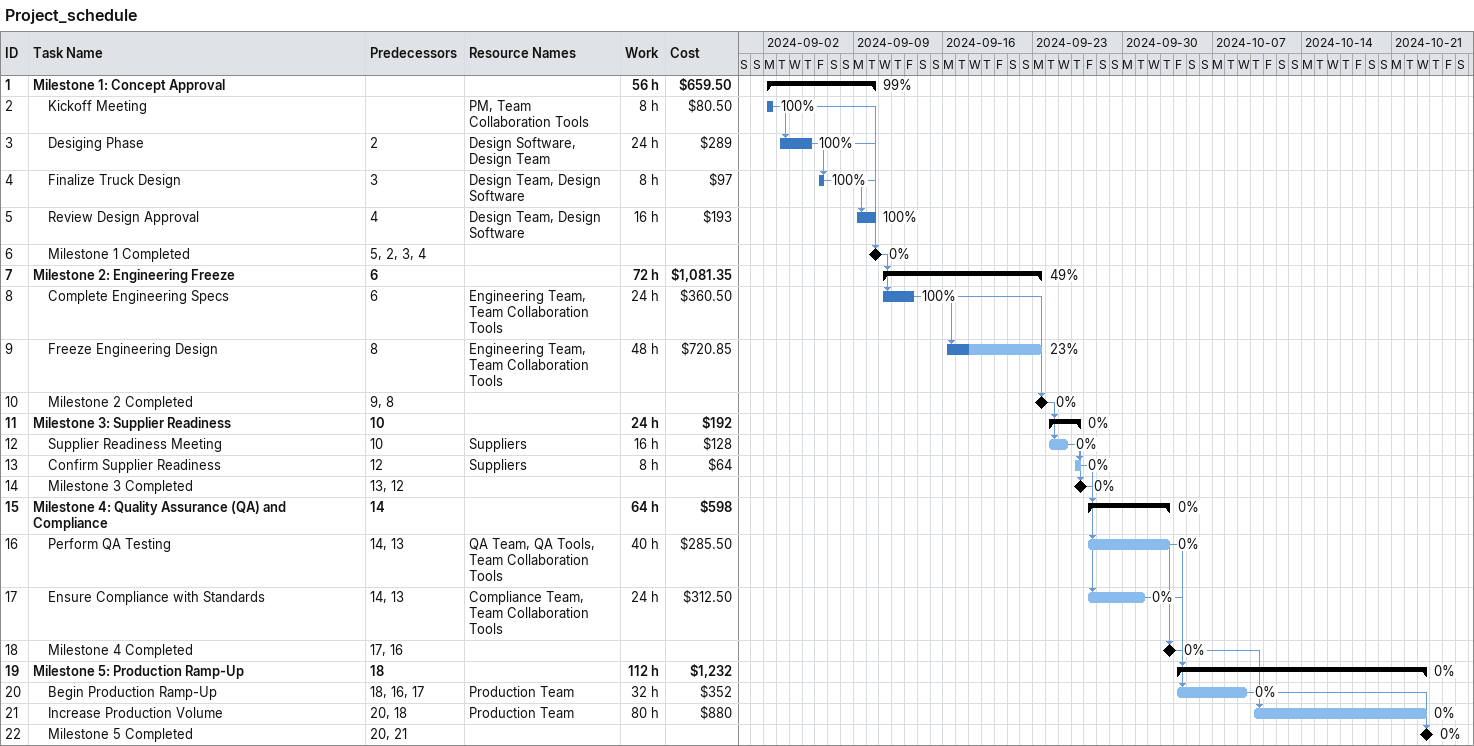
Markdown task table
Project_schedule

| ID | Level | Task | Start | Finish | Predecessors | Resources | % complete | Work (h) | Cost ($) |
|---|---|---|---|---|---|---|---|---|---|
| 1 | 1 | **Milestone 1: Concept Approval** | 2024-09-02 | 2024-09-10 |  |  | 99 | 56 | 659.50 |
| 2 | 2 | Kickoff Meeting | 2024-09-02 | 2024-09-02 |  | PM, Team Collaboration Tools | 100 | 8 | 80.50 |
| 3 | 2 | Desiging Phase | 2024-09-03 | 2024-09-05 | 2 | Design Software, Design Team | 100 | 24 | 289 |
| 4 | 2 | Finalize Truck Design | 2024-09-06 | 2024-09-06 | 3 | Design Team, Design Software | 100 | 8 | 97 |
| 5 | 2 | Review Design Approval | 2024-09-09 | 2024-09-10 | 4 | Design Team, Design Software | 100 | 16 | 193 |
| 6 | 2 | Milestone 1 Completed (milestone) | 2024-09-10 | 2024-09-10 | 5, 2, 3, 4 |  | 0 |  |  |
| 7 | 1 | **Milestone 2: Engineering Freeze** | 2024-09-11 | 2024-09-23 | 6 |  | 49 | 72 | 1081.35 |
| 8 | 2 | Complete Engineering Specs | 2024-09-11 | 2024-09-13 | 6 | Engineering Team, Team Collaboration Tools | 100 | 24 | 360.50 |
| 9 | 2 | Freeze Engineering Design | 2024-09-16 | 2024-09-23 | 8 | Engineering Team, Team Collaboration Tools | 23 | 48 | 720.85 |
| 10 | 2 | Milestone 2 Completed (milestone) | 2024-09-23 | 2024-09-23 | 9, 8 |  | 0 |  |  |
| 11 | 1 | **Milestone 3: Supplier Readiness** | 2024-09-24 | 2024-09-26 | 10 |  | 0 | 24 | 192 |
| 12 | 2 | Supplier Readiness Meeting | 2024-09-24 | 2024-09-25 | 10 | Suppliers | 0 | 16 | 128 |
| 13 | 2 | Confirm Supplier Readiness | 2024-09-26 | 2024-09-26 | 12 | Suppliers | 0 | 8 | 64 |
| 14 | 2 | Milestone 3 Completed (milestone) | 2024-09-26 | 2024-09-26 | 13, 12 |  | 0 |  |  |
| 15 | 1 | **Milestone 4: Quality Assurance (QA) and Compliance** | 2024-09-27 | 2024-10-03 | 14 |  | 0 | 64 | 598 |
| 16 | 2 | Perform QA Testing | 2024-09-27 | 2024-10-03 | 14, 13 | QA Team, QA Tools, Team Collaboration Tools | 0 | 40 | 285.50 |
| 17 | 2 | Ensure Compliance with Standards | 2024-09-27 | 2024-10-01 | 14, 13 | Compliance Team, Team Collaboration Tools | 0 | 24 | 312.50 |
| 18 | 2 | Milestone 4 Completed (milestone) | 2024-10-03 | 2024-10-03 | 17, 16 |  | 0 |  |  |
| 19 | 1 | **Milestone 5: Production Ramp-Up** | 2024-10-04 | 2024-10-23 | 18 |  | 0 | 112 | 1232 |
| 20 | 2 | Begin Production Ramp-Up | 2024-10-04 | 2024-10-09 | 18, 16, 17 | Production Team | 0 | 32 | 352 |
| 21 | 2 | Increase Production Volume | 2024-10-10 | 2024-10-23 | 20, 18 | Production Team | 0 | 80 | 880 |
| 22 | 2 | Milestone 5 Completed (milestone) | 2024-10-23 | 2024-10-23 | 20, 21 |  | 0 |  |  |
